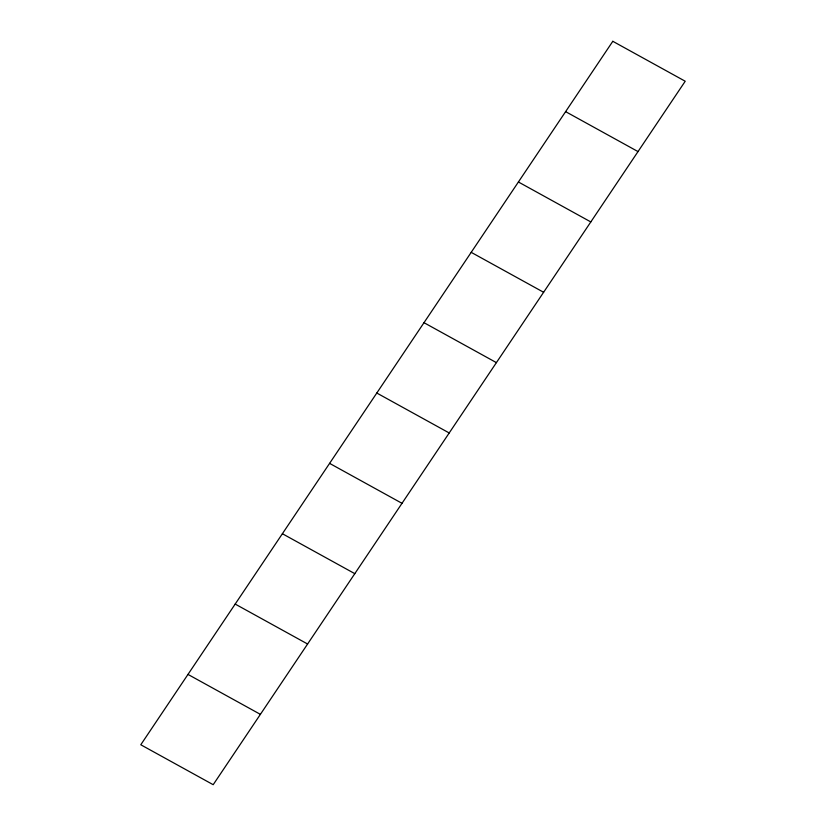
<?xml version="1.0" encoding="UTF-8"?>
<svg xmlns="http://www.w3.org/2000/svg" width="826" height="826" viewBox="0 0 826 826"><rect width="100%" height="100%" fill="white"/><g stroke="black" fill="none" stroke-linecap="round" stroke-linejoin="round"><path stroke-width="1.24" d="M565.614 111.644L638.013 151.581M518.408 181.988L590.807 221.926M471.202 252.343L543.611 292.27M423.996 322.687L496.405 362.624M376.801 393.031L449.199 432.969M329.595 463.376L402.004 503.313M282.389 533.73L354.798 573.657M235.193 604.074L307.592 644.012M187.987 674.419L260.386 714.356M612.809 41.3L140.781 744.763L213.191 784.7L685.219 81.237L612.809 41.3"/></g></svg>
